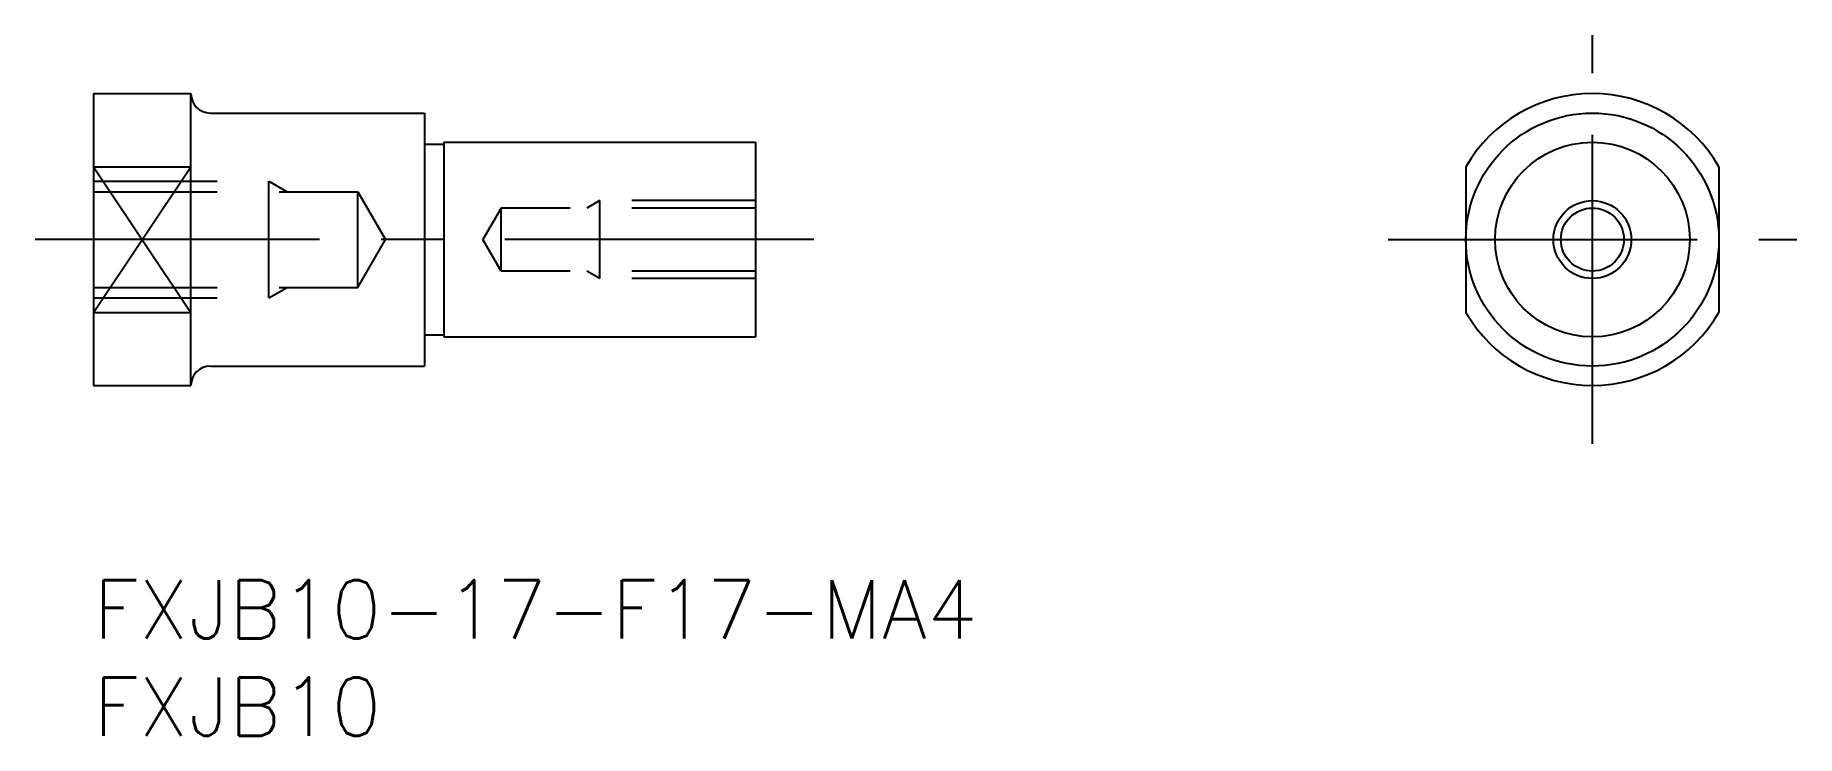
# Model space of a CAD drawing. Extents: x -3 to 87.5, y -8 to 28.
import ezdxf

# ---------------------------------------------------------------- set-up
doc = ezdxf.new("R2010")
doc.units = 0
doc.header["$LTSCALE"] = 0.5
doc.linetypes.add('CENTER', pattern=[50.8, 31.75, -6.35, 6.35, -6.35])
doc.linetypes.add('DASHED', pattern=[19.05, 12.7, -6.35])
for name, color, linetype in [('MSM_CENTER', 1, 'CENTER'), ('MSM_CONTINUOUS', 7, 'CONTINUOUS'), ('MSM_DASHED', 4, 'DASHED'), ('MSM_NARROW', 5, 'CONTINUOUS'), ('MSM_PART_NUMBER', 7, 'CONTINUOUS')]:
    doc.layers.add(name, color=color, linetype=linetype)
doc.styles.get("Standard").update_dxf_attribs({"font": 'txt.shx', "height": 3, "bigfont": 'bigfont.shx'})

msp = doc.modelspace()

# ---------------------------------------------------------------- linework, layer by layer
at = {"layer": 'MSM_CENTER'}
for p, q in [((77, 7), (77, 28)), ((37, 17.5), (-3, 17.5)), ((66.5, 17.5), (87.5, 17.5))]:
    msp.add_line(p, q, dxfattribs=at)
at = {"layer": 'MSM_CONTINUOUS'}
for p, q in [((0, 25), (0, 10)), ((0, 25), (5, 25)), ((5, 10), (5, 25)), ((6, 24), (17, 24)), ((17, 24), (17, 11)), ((17, 22.4), (18, 22.4)), ((18, 22.5), (34, 22.5)), ((18, 22.5), (18, 12.5)), ((34, 22.5), (34, 12.5)), ((0, 21.242), (5, 21.242)), ((70.5, 21.242), (70.5, 13.758)), ((83.5, 21.242), (83.5, 13.758)), ((0, 13.758), (5, 13.758)), ((17, 12.6), (18, 12.6)), ((18, 12.5), (34, 12.5)), ((6, 11), (17, 11)), ((0, 10), (5, 10))]:
    msp.add_line(p, q, dxfattribs=at)
for radius in [6.5, 5, 1.621]:
    msp.add_circle((77, 17.5), radius, dxfattribs=at)
for centre, radius, start, end in [((6, 25), 1, 180, 270), ((77, 17.5), 7.5, 29.92643, 150.07357), ((77, 17.5), 7.5, 209.92643, 330.07357), ((6, 10), 1, 90, 180)]:
    msp.add_arc(centre, radius, start, end, dxfattribs=at)
at = {"layer": 'MSM_DASHED'}
for p, q in [((0, 20.5), (9, 20.5)), ((0, 19.958), (13.581, 19.958)), ((9, 14.5), (9, 20.5)), ((9, 20.5), (9.938, 19.958)), ((13.581, 19.958), (15, 17.5)), ((13.581, 15.041), (13.581, 19.958)), ((20.936, 19.121), (20, 17.5)), ((34, 19.121), (20.936, 19.121)), ((20.936, 15.879), (20.936, 19.121)), ((26, 19.5), (25.344, 19.121)), ((34, 19.5), (26, 19.5)), ((26, 15.5), (26, 19.5)), ((13.581, 15.041), (15, 17.5)), ((20.936, 15.879), (20, 17.5)), ((34, 15.879), (20.936, 15.879)), ((26, 15.5), (25.344, 15.879)), ((34, 15.5), (26, 15.5)), ((0, 15.041), (13.581, 15.041)), ((0, 14.5), (9, 14.5)), ((9, 14.5), (9.938, 15.041))]:
    msp.add_line(p, q, dxfattribs=at)
at = {"layer": 'MSM_NARROW'}
for p, q in [((0, 13.758), (5, 21.242)), ((0, 21.242), (5, 13.758))]:
    msp.add_line(p, q, dxfattribs=at)
msp.add_circle((77, 17.5), 2, dxfattribs=at)

# ---------------------------------------------------------------- texts
at = {"layer": 'MSM_PART_NUMBER'}
for s, p in [('FXJB10-17-F17-MA4', (0, -3)), ('FXJB10', (0, -8))]:
    msp.add_text(s, height=3, dxfattribs=at).set_placement(p)

doc.saveas('drawing.dxf')
